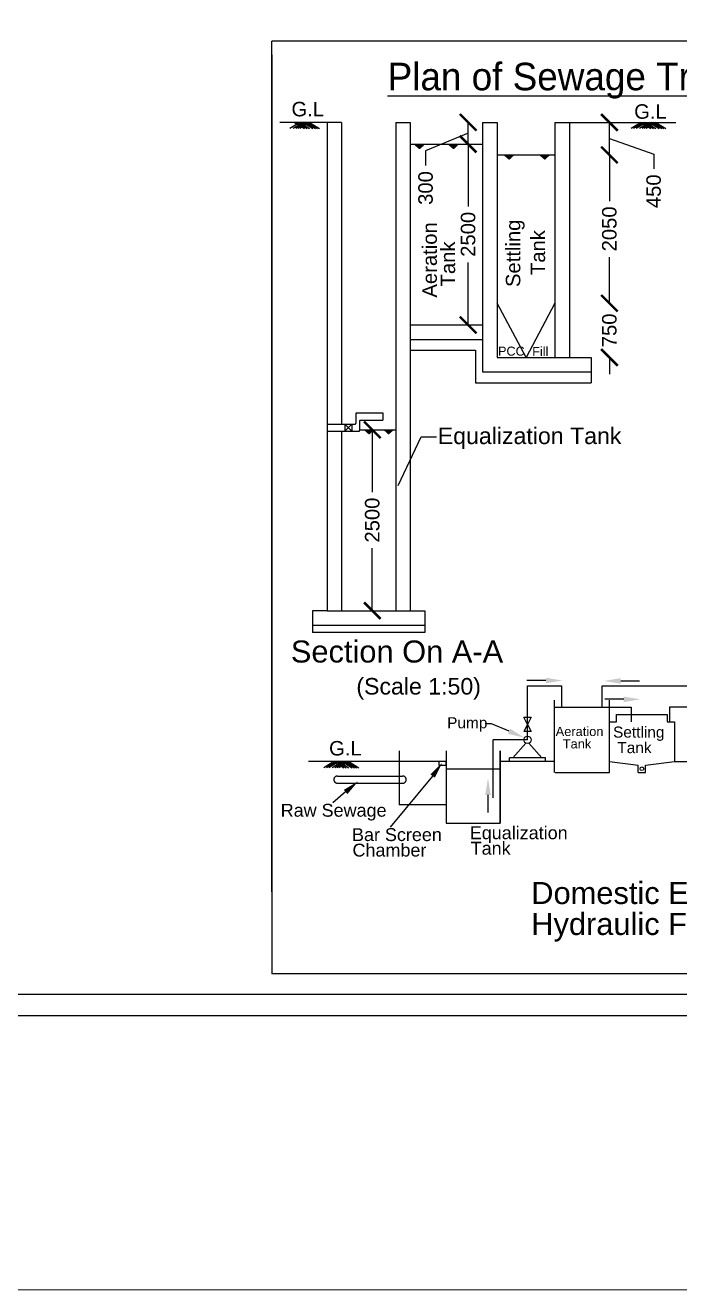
# Model space of a CAD drawing. Header units: metres. Extents: x 33037 to 86814, y -4407 to 25.
# Drawn here: x 86659.85 to 86683.29, y -4230.78 to -4185.48 of the extents above; entities that cross this region are included whole.
import ezdxf

# ---------------------------------------------------------------- set-up
doc = ezdxf.new("R2010")
doc.units = ezdxf.units.M
doc.header["$MEASUREMENT"] = 0
doc.linetypes.add('ACAD_ISO02W100', pattern=[15, 12, -3])
doc.layers.add('LOCATION_PLAN', color=7, linetype='Continuous', lineweight=0)
doc.styles.add('book anti', font='BKANT.TTF')
doc.styles.get("Standard").update_dxf_attribs({"font": 'arial.ttf'})

msp = doc.modelspace()

# ---------------------------------------------------------------- linework, layer by layer
for p, q in [((86717.43983, -4186.05223), (86668.67503, -4186.05223)), ((86668.67503, -4186.54167), (86668.67503, -4219.45929)), ((86670.65559, -4188.95805), (86668.96987, -4188.95805)), ((86669.67807, -4188.95805), (86669.32365, -4189.17856)), ((86669.79623, -4188.95805), (86669.44182, -4189.17856)), ((86669.49627, -4188.95805), (86669.85068, -4189.17856)), ((86669.88713, -4188.95805), (86669.53272, -4189.17856)), ((86669.58717, -4188.95805), (86669.94158, -4189.17856)), ((86669.95985, -4188.95805), (86669.60544, -4189.17856)), ((86669.67807, -4188.95805), (86670.03248, -4189.17856)), ((86670.03257, -4188.95805), (86669.67815, -4189.17856)), ((86669.79623, -4188.95805), (86670.15064, -4189.17856)), ((86669.88713, -4188.95805), (86670.24154, -4189.17856)), ((86669.95985, -4188.95805), (86670.31426, -4189.17856)), ((86670.03257, -4188.95805), (86670.38698, -4189.17856)), ((86670.65559, -4188.95805), (86670.65559, -4206.45198)), ((86671.17393, -4188.95805), (86670.65559, -4188.95805)), ((86671.17393, -4188.95805), (86671.17393, -4199.76541)), ((86673.1177, -4188.95805), (86673.1177, -4206.45198)), ((86673.1177, -4188.95805), (86673.63604, -4188.95805)), ((86673.63604, -4188.95805), (86673.63604, -4206.45198)), ((86675.71094, -4189.73556), (86675.71094, -4188.95805)), ((86676.22773, -4188.95805), (86676.22773, -4197.89939)), ((86676.22773, -4188.95805), (86676.74607, -4188.95805)), ((86676.74607, -4188.95805), (86676.74607, -4197.38106)), ((86678.81943, -4188.95805), (86678.81943, -4197.38106)), ((86678.81943, -4188.95805), (86679.33777, -4188.95805)), ((86679.33777, -4188.95805), (86679.33777, -4197.38106)), ((86679.33777, -4188.95805), (86683.15072, -4188.95805)), ((86680.76978, -4190.12431), (86680.76978, -4188.95805)), ((86681.90201, -4188.95805), (86681.5476, -4189.17856)), ((86681.99177, -4188.95805), (86681.63736, -4189.17856)), ((86682.08267, -4188.95805), (86681.72826, -4189.17856)), ((86682.20084, -4188.95805), (86681.84642, -4189.17856)), ((86681.90087, -4188.95805), (86682.25529, -4189.17856)), ((86682.29173, -4188.95805), (86681.93732, -4189.17856)), ((86681.99177, -4188.95805), (86682.34618, -4189.17856)), ((86682.36445, -4188.95805), (86682.01004, -4189.17856)), ((86682.08267, -4188.95805), (86682.43708, -4189.17856)), ((86682.43717, -4188.95805), (86682.08276, -4189.17856)), ((86682.20084, -4188.95805), (86682.55525, -4189.17856)), ((86682.29173, -4188.95805), (86682.64615, -4189.17856)), ((86682.36445, -4188.95805), (86682.71887, -4189.17856)), ((86682.43717, -4188.95805), (86682.79158, -4189.17856)), ((86675.71094, -4189.3468), (86674.18774, -4189.98121)), ((86680.76978, -4189.54118), (86682.35664, -4190.09894)), ((86673.63604, -4189.73556), (86676.22773, -4189.73556)), ((86674.18774, -4189.98121), (86674.18774, -4190.49955)), ((86675.71094, -4189.73556), (86675.71094, -4191.97105)), ((86676.74607, -4190.12431), (86678.81943, -4190.12431)), ((86680.76978, -4190.12431), (86680.76978, -4191.77667)), ((86682.35664, -4190.09894), (86682.35664, -4190.61728)), ((86680.76978, -4195.43729), (86680.76978, -4193.78493)), ((86675.71094, -4196.21479), (86675.71094, -4193.97931)), ((86680.76978, -4195.43729), (86680.76978, -4194.8412)), ((86677.78275, -4197.38106), (86676.74607, -4195.43729)), ((86678.81943, -4195.43729), (86677.78275, -4197.38106)), ((86673.63604, -4196.21479), (86676.22773, -4196.21479)), ((86673.63604, -4196.73313), (86676.22773, -4196.73313)), ((86673.63604, -4197.12189), (86675.96857, -4197.12189)), ((86675.96857, -4197.12189), (86675.96857, -4198.28815)), ((86676.74607, -4197.38106), (86678.81943, -4197.38106)), ((86678.81943, -4197.38106), (86679.33777, -4197.38106)), ((86679.33777, -4197.38106), (86680.11528, -4197.38106)), ((86680.11528, -4197.38106), (86680.11528, -4198.28815)), ((86680.76978, -4197.38106), (86680.76978, -4197.97715)), ((86675.96857, -4198.28815), (86680.11528, -4198.28815)), ((86676.22773, -4197.89939), (86680.11528, -4197.89939)), ((86671.69227, -4199.39243), (86671.69227, -4199.7395)), ((86671.71819, -4199.36651), (86672.64949, -4199.36651)), ((86671.82186, -4199.65159), (86671.82186, -4199.99867)), ((86671.84777, -4199.62568), (86672.64958, -4199.62568)), ((86672.64949, -4199.36651), (86672.64949, -4199.62568)), ((86670.65559, -4199.76541), (86671.17393, -4199.76541)), ((86670.65559, -4200.02458), (86671.17393, -4200.02458)), ((86671.17393, -4199.76541), (86671.66635, -4199.76541)), ((86671.17393, -4200.02458), (86671.17393, -4206.45198)), ((86671.17393, -4200.02458), (86671.79594, -4200.02458)), ((86671.29056, -4199.76541), (86671.29056, -4200.02458)), ((86671.29056, -4199.76541), (86671.54973, -4200.02458)), ((86671.29056, -4200.02458), (86671.54973, -4199.76541)), ((86671.54973, -4199.76541), (86671.54973, -4200.02458)), ((86671.82186, -4199.97275), (86673.1177, -4199.97275)), ((86672.27729, -4199.97275), (86672.27729, -4202.20824)), ((86673.1996, -4201.97047), (86674.02709, -4200.2246)), ((86674.02709, -4200.2246), (86674.5817, -4200.2246)), ((86672.27729, -4206.45198), (86672.27729, -4204.2165)), ((86670.65559, -4206.45198), (86670.13725, -4206.45198)), ((86670.13725, -4206.45198), (86670.13725, -4206.97032)), ((86670.65559, -4206.45198), (86673.63604, -4206.45198)), ((86673.63604, -4206.45198), (86674.15438, -4206.45198)), ((86674.15438, -4206.45198), (86674.15438, -4207.22949)), ((86670.13725, -4206.97032), (86674.15438, -4206.97032)), ((86670.13725, -4206.97032), (86670.13725, -4207.22949)), ((86674.15438, -4207.22949), (86670.13725, -4207.22949)), ((86678.49523, -4208.95433), (86677.8173, -4208.95433)), ((86680.50926, -4209.91275), (86680.50926, -4209.14148)), ((86681.17348, -4208.96891), (86681.85141, -4208.96891)), ((86681.28325, -4209.62752), (86680.60533, -4209.62752)), ((86678.80633, -4212.24528), (86678.80633, -4209.65359)), ((86678.82466, -4209.91275), (86680.76843, -4209.91275)), ((86680.76843, -4212.24528), (86680.76843, -4209.65359)), ((86680.76843, -4209.91275), (86681.54594, -4209.91275)), ((86681.54594, -4209.91275), (86681.54594, -4210.43109)), ((86676.54675, -4210.50932), (86676.32196, -4210.50932)), ((86677.17957, -4210.77323), (86676.54675, -4210.50932)), ((86677.70486, -4210.26455), (86677.96403, -4210.26455)), ((86677.83444, -4210.52372), (86677.70486, -4210.26455)), ((86677.83444, -4210.52372), (86677.70486, -4210.78289)), ((86677.96403, -4210.26455), (86677.83444, -4210.52372)), ((86677.83444, -4210.52372), (86677.96403, -4210.78289)), ((86680.76843, -4210.43109), (86681.0276, -4210.43109)), ((86681.0276, -4210.43109), (86681.0276, -4210.17192)), ((86681.0276, -4210.17192), (86682.84178, -4210.17192)), ((86682.84178, -4210.17192), (86682.84178, -4210.43109)), ((86682.84178, -4210.43109), (86683.10095, -4210.43109)), ((86683.10095, -4210.43109), (86683.10095, -4211.85652)), ((86677.96403, -4210.78289), (86677.70486, -4210.78289)), ((86677.7801, -4211.19666), (86677.3161, -4211.72694)), ((86677.88878, -4211.19666), (86678.35278, -4211.72694)), ((86674.91879, -4211.85652), (86669.99549, -4211.85652)), ((86670.89878, -4211.85652), (86670.54437, -4212.07703)), ((86670.98968, -4211.85652), (86670.63527, -4212.07703)), ((86671.08058, -4211.85652), (86670.72616, -4212.07703)), ((86671.19874, -4211.85652), (86670.84433, -4212.07703)), ((86670.89878, -4211.85652), (86671.25319, -4212.07703)), ((86671.28964, -4211.85652), (86670.93523, -4212.07703)), ((86670.98968, -4211.85652), (86671.34409, -4212.07703)), ((86671.36236, -4211.85652), (86671.00795, -4212.07703)), ((86671.08058, -4211.85652), (86671.43499, -4212.07703)), ((86671.43508, -4211.85652), (86671.08067, -4212.07703)), ((86671.19874, -4211.85652), (86671.55316, -4212.07703)), ((86671.28964, -4211.85652), (86671.64405, -4212.07703)), ((86671.36236, -4211.85652), (86671.71677, -4212.07703)), ((86671.43508, -4211.85652), (86671.78949, -4212.07703)), ((86673.23419, -4211.46777), (86673.23419, -4213.41154)), ((86674.91879, -4211.85652), (86674.65962, -4211.85652)), ((86674.65962, -4211.85652), (86674.65962, -4211.98611)), ((86674.91879, -4211.46777), (86674.91879, -4214.05946)), ((86674.91879, -4211.98611), (86674.91879, -4211.85652)), ((86676.86256, -4211.46777), (86676.86256, -4214.05946)), ((86676.86256, -4214.05946), (86676.86256, -4211.46777)), ((86678.80633, -4211.85652), (86676.86256, -4211.85652)), ((86678.48237, -4211.72694), (86677.18652, -4211.72694)), ((86677.18652, -4211.85652), (86677.18652, -4211.72694)), ((86678.48237, -4211.85652), (86678.48237, -4211.72694)), ((86680.76843, -4211.85652), (86681.80511, -4211.98611)), ((86682.06428, -4211.98611), (86683.10095, -4211.85652)), ((86683.10095, -4211.85652), (86685.04472, -4211.85652)), ((86674.65962, -4211.98611), (86674.91879, -4211.98611)), ((86674.91879, -4212.11569), (86676.86256, -4212.11569)), ((86678.82466, -4212.24528), (86680.76843, -4212.24528)), ((86681.80511, -4212.24528), (86681.80511, -4211.98611)), ((86681.80511, -4212.24528), (86682.06428, -4212.24528)), ((86682.06428, -4212.24528), (86682.06428, -4211.98611)), ((86674.43668, -4212.37464), (86672.91593, -4214.20549)), ((86671.32152, -4212.94632), (86670.86611, -4213.33378)), ((86676.42016, -4213.05141), (86676.42016, -4213.67617)), ((86674.91879, -4213.41154), (86673.23419, -4213.41154)), ((86674.91879, -4214.05946), (86676.86256, -4214.05946)), ((86717.43983, -4219.45929), (86668.67503, -4219.45929))]:
    msp.add_line(p, q)
at = {"color": 7}
msp.add_line((86668.67503, -4216.51945), (86668.67503, -4186.05223), dxfattribs=at)
at = {"color": 8}
for p, q in [((86674.12841, -4189.76282), (86673.80305, -4189.76282)), ((86674.11679, -4189.77319), (86673.81467, -4189.77319)), ((86674.10517, -4189.78355), (86673.82629, -4189.78355)), ((86674.09355, -4189.79392), (86673.83791, -4189.79392)), ((86674.08193, -4189.80429), (86673.84953, -4189.80429)), ((86674.07031, -4189.81465), (86673.86115, -4189.81465)), ((86674.05869, -4189.82502), (86673.87277, -4189.82502)), ((86674.04707, -4189.83539), (86673.88439, -4189.83539)), ((86674.03545, -4189.84575), (86673.89601, -4189.84575)), ((86674.02383, -4189.85612), (86673.90763, -4189.85612)), ((86674.01221, -4189.86649), (86673.91925, -4189.86649)), ((86674.00059, -4189.87685), (86673.93087, -4189.87685)), ((86673.98897, -4189.88722), (86673.94249, -4189.88722)), ((86673.97735, -4189.89759), (86673.95411, -4189.89759)), ((86675.34522, -4189.76282), (86675.01987, -4189.76282)), ((86675.3336, -4189.77319), (86675.03149, -4189.77319)), ((86675.32198, -4189.78355), (86675.04311, -4189.78355)), ((86675.31036, -4189.79392), (86675.05473, -4189.79392)), ((86675.29874, -4189.80429), (86675.06634, -4189.80429)), ((86675.28712, -4189.81465), (86675.07796, -4189.81465)), ((86675.2755, -4189.82502), (86675.08958, -4189.82502)), ((86675.26388, -4189.83539), (86675.1012, -4189.83539)), ((86675.25226, -4189.84575), (86675.11282, -4189.84575)), ((86675.24064, -4189.85612), (86675.12444, -4189.85612)), ((86675.22902, -4189.86649), (86675.13606, -4189.86649)), ((86675.2174, -4189.87685), (86675.14768, -4189.87685)), ((86675.20578, -4189.88722), (86675.1593, -4189.88722)), ((86675.19416, -4189.89759), (86675.17092, -4189.89759)), ((86677.33829, -4190.14217), (86677.01293, -4190.14217)), ((86677.32667, -4190.15254), (86677.02455, -4190.15254)), ((86677.31505, -4190.16291), (86677.03617, -4190.16291)), ((86678.6152, -4190.14217), (86678.28984, -4190.14217)), ((86678.60358, -4190.15254), (86678.30146, -4190.15254)), ((86678.59196, -4190.16291), (86678.31308, -4190.16291)), ((86677.30343, -4190.17327), (86677.04779, -4190.17327)), ((86677.29181, -4190.18364), (86677.05941, -4190.18364)), ((86677.28019, -4190.19401), (86677.07103, -4190.19401)), ((86677.26857, -4190.20437), (86677.08265, -4190.20437)), ((86677.25695, -4190.21474), (86677.09427, -4190.21474)), ((86677.24533, -4190.22511), (86677.10589, -4190.22511)), ((86677.23371, -4190.23548), (86677.11751, -4190.23548)), ((86677.22209, -4190.24584), (86677.12913, -4190.24584)), ((86677.21047, -4190.25621), (86677.14075, -4190.25621)), ((86677.19885, -4190.26658), (86677.15237, -4190.26658)), ((86677.18723, -4190.27694), (86677.16399, -4190.27694)), ((86678.58034, -4190.17327), (86678.3247, -4190.17327)), ((86678.56872, -4190.18364), (86678.33632, -4190.18364)), ((86678.5571, -4190.19401), (86678.34794, -4190.19401)), ((86678.54548, -4190.20437), (86678.35956, -4190.20437)), ((86678.53386, -4190.21474), (86678.37118, -4190.21474)), ((86678.52224, -4190.22511), (86678.3828, -4190.22511)), ((86678.51062, -4190.23548), (86678.39442, -4190.23548)), ((86678.499, -4190.24584), (86678.40604, -4190.24584)), ((86678.48738, -4190.25621), (86678.41766, -4190.25621)), ((86678.47576, -4190.26658), (86678.42928, -4190.26658)), ((86678.46414, -4190.27694), (86678.4409, -4190.27694)), ((86672.32302, -4199.98323), (86671.99766, -4199.98323)), ((86672.3114, -4199.9936), (86672.00928, -4199.9936)), ((86672.29978, -4200.00397), (86672.0209, -4200.00397)), ((86672.28816, -4200.01433), (86672.03252, -4200.01433)), ((86672.27654, -4200.0247), (86672.04414, -4200.0247)), ((86672.26492, -4200.03507), (86672.05576, -4200.03507)), ((86672.2533, -4200.04543), (86672.06738, -4200.04543)), ((86672.24168, -4200.0558), (86672.079, -4200.0558)), ((86672.23006, -4200.06617), (86672.09062, -4200.06617)), ((86672.21844, -4200.07653), (86672.10224, -4200.07653)), ((86672.20682, -4200.0869), (86672.11386, -4200.0869)), ((86672.1952, -4200.09727), (86672.12548, -4200.09727)), ((86672.18358, -4200.10763), (86672.1371, -4200.10763)), ((86672.17196, -4200.118), (86672.14872, -4200.118)), ((86673.02515, -4199.98323), (86672.69979, -4199.98323)), ((86673.01353, -4199.9936), (86672.71141, -4199.9936)), ((86673.00191, -4200.00397), (86672.72303, -4200.00397)), ((86672.99029, -4200.01433), (86672.73465, -4200.01433)), ((86672.97867, -4200.0247), (86672.74627, -4200.0247)), ((86672.96705, -4200.03507), (86672.75789, -4200.03507)), ((86672.95543, -4200.04543), (86672.76951, -4200.04543)), ((86672.94381, -4200.0558), (86672.78113, -4200.0558)), ((86672.93219, -4200.06617), (86672.79275, -4200.06617)), ((86672.92057, -4200.07653), (86672.80437, -4200.07653)), ((86672.90895, -4200.0869), (86672.81599, -4200.0869)), ((86672.89733, -4200.09727), (86672.82761, -4200.09727)), ((86672.88571, -4200.10763), (86672.83923, -4200.10763)), ((86672.87409, -4200.118), (86672.85085, -4200.118))]:
    msp.add_line(p, q, dxfattribs=at)
at = {"linetype": 'ACAD_ISO02W100', "ltscale": 13.5}
for p, q in [((86677.83444, -4211.07902), (86677.83444, -4209.14148)), ((86677.83444, -4209.14148), (86679.0655, -4209.14148)), ((86679.0655, -4209.91275), (86679.0655, -4209.14148)), ((86680.50926, -4209.14148), (86700.0412, -4209.14148)), ((86684.07284, -4209.91275), (86682.92326, -4209.91275)), ((86682.92326, -4209.91275), (86682.92326, -4210.43109)), ((86677.83444, -4211.07902), (86676.60339, -4211.07902)), ((86676.60339, -4213.15237), (86676.60339, -4211.07902))]:
    msp.add_line(p, q, dxfattribs=at)
at = {"linetype": 'ACAD_ISO02W100', "ltscale": 10}
for p, q in [((86671.03125, -4212.37486), (86673.36377, -4212.37486)), ((86671.03125, -4212.63403), (86673.36377, -4212.63403))]:
    msp.add_line(p, q, dxfattribs=at)
for points in [[(86491.95709, -4070.35598), (86805.07732, -4070.35598), (86805.14908, -4220.96068), (86491.95709, -4220.96068)], [(86492.7198, -4071.11869), (86804.31461, -4071.11869), (86804.38637, -4220.19798), (86492.7198, -4220.19798)]]:
    msp.add_lwpolyline(points, close=True)
at = {"color": 0, "linetype": 'ByBlock', "const_width": 0.08941}
for points in [[(86676.00899, -4189.2561), (86675.4129, -4188.66001)], [(86681.06782, -4189.2561), (86680.47173, -4188.66001)], [(86676.00899, -4190.0336), (86675.4129, -4189.43751)], [(86675.4129, -4189.43751), (86676.00899, -4190.0336)], [(86681.06782, -4190.42236), (86680.47173, -4189.82627)], [(86680.47173, -4189.82627), (86681.06782, -4190.42236)], [(86680.47173, -4195.13924), (86681.06782, -4195.73533)], [(86680.47173, -4195.13924), (86681.06782, -4195.73533)], [(86675.4129, -4195.91675), (86676.00899, -4196.51284)], [(86681.06782, -4197.6791), (86680.47173, -4197.08301)], [(86672.57534, -4200.27079), (86671.97925, -4199.6747)], [(86671.97925, -4206.15394), (86672.57534, -4206.75003)]]:
    msp.add_lwpolyline(points, dxfattribs=at)
for centre, radius in [((86677.83444, -4211.07902), 0.12958), ((86681.93469, -4212.11569), 0.06479)]:
    msp.add_circle(centre, radius)
for centre, start, end in [((86671.71819, -4199.39243), 90, 180), ((86671.84777, -4199.65159), 90, 180), ((86671.66635, -4199.7395), 270, 0), ((86671.79594, -4199.99867), 270, 0)]:
    msp.add_arc(centre, 0.02592, start, end)
at = {"linetype": 'ACAD_ISO02W100', "ltscale": 10}
for centre, start, end in [((86671.03125, -4212.50445), 90, 270), ((86673.36377, -4212.50445), 270, 90)]:
    msp.add_arc(centre, 0.12958, start, end, dxfattribs=at)
for points in [[(86678.49523, -4208.85498), (86679.09132, -4208.95433), (86678.49523, -4209.05368)], [(86681.17348, -4209.06826), (86680.57739, -4208.96891), (86681.17348, -4208.86956)], [(86681.28325, -4209.52817), (86681.87934, -4209.62752), (86681.28325, -4209.72686)], [(86677.21781, -4210.68153), (86677.72974, -4211.00267), (86677.14134, -4210.86492)], [(86674.35657, -4212.31589), (86674.78922, -4211.89398), (86674.51679, -4212.4334)], [(86671.25714, -4212.87066), (86671.77552, -4212.56006), (86671.3859, -4213.02199)], [(86676.32081, -4213.05141), (86676.42016, -4212.45532), (86676.51951, -4213.05141)]]:
    msp.add_solid(points)
at = {"layer": 'LOCATION_PLAN'}
msp.add_lwpolyline([(86482.86849, -4058.26657), (86813.75348, -4058.26657), (86813.75348, -4230.77853), (86482.86849, -4230.77853)], close=True, dxfattribs=at)

# ---------------------------------------------------------------- texts
at = {"style": 'book anti'}
msp.add_text('%%UPlan of Sewage Treatment Plant & Hydraulic Flow Diagram ', height=0.9874373, dxfattribs=at).set_placement((86672.8271, -4187.80886))
for s, height, p in [('G.L', 0.518339, (86669.38216, -4188.74113)), ('G.L', 0.518339, (86681.65672, -4188.8278)), ('PCC', 0.323962, (86676.78086, -4197.31521)), ('Fill', 0.323962, (86678.00501, -4197.32392)), ('Equalization Tank', 0.5924624, (86674.62204, -4200.48294)), ('Section On A-A', 0.7899498, (86669.35981, -4208.30948)), ('          (Scale 1:50)', 0.5924624, (86669.40672, -4209.45585)), ('Pump', 0.394975, (86674.95852, -4210.66462)), ('Aeration ', 0.329146, (86678.84467, -4210.94254)), ('Settling', 0.394975, (86680.90101, -4210.99863)), ('G.L', 0.518339, (86670.72873, -4211.6396)), ('  Tank', 0.329146, (86678.84293, -4211.38615)), (' Tank', 0.394975, (86680.90101, -4211.5558)), ('Raw Sewage', 0.460804, (86668.99574, -4213.83238)), ('Equalization ', 0.4608041, (86675.76788, -4214.63879)), ('Bar Screen', 0.460804, (86671.54934, -4214.70499)), ('Chamber', 0.460804, (86671.56784, -4215.2595)), ('Tank', 0.460804, (86675.80095, -4215.1933)), ('Domestic Effluent Treatment Plant', 0.7899498, (86677.97154, -4216.96105)), ('Hydraulic Flow Diagram', 0.7899498, (86677.97154, -4218.07008))]:
    msp.add_text(s, height=height).set_placement(p)
for s, p in [('300', (86674.44231, -4191.91313)), ('450', (86682.61139, -4192.03018)), ('2500', (86675.96569, -4193.7739)), ('2050', (86681.02452, -4193.57952)), ('Aeration ', (86674.58886, -4195.23351)), ('Settling', (86677.57915, -4194.85601)), ('  Tank', (86678.46637, -4194.82921)), ('  Tank', (86675.24387, -4195.23699)), ('750', (86681.02452, -4197.01307)), ('2500', (86672.53204, -4204.01109))]:
    msp.add_text(s, height=0.518339, rotation=90).set_placement(p)

doc.saveas('drawing.dxf')
